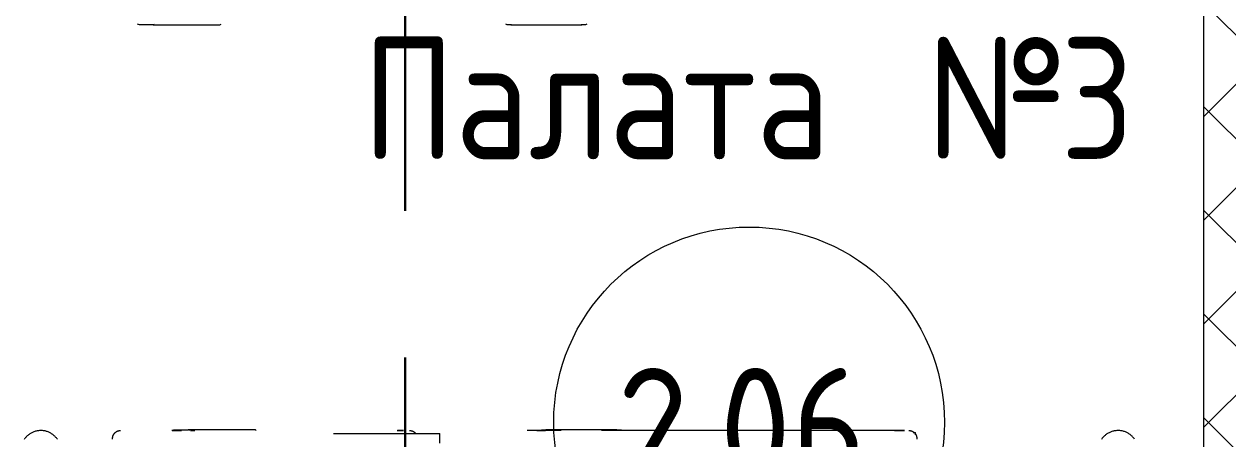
# Model space of a CAD drawing. Header units: millimetres. Extents: x -174154 to -170572, y -111302 to -109817.
# Drawn here: x -171699.01 to -171674.37, y -110601.72 to -110593.23 of the extents above; entities that cross this region are included whole.
import ezdxf

# ---------------------------------------------------------------- set-up
doc = ezdxf.new("R2010")
doc.units = ezdxf.units.MM
doc.linetypes.add('ACAD_ISO02W100', pattern=[15, 12, -3])
for name, color, linetype, lineweight in [('!Подложка', 252, 'ACAD_ISO02W100', 25), ('Кабель ПС', 20, 'ACAD_ISO02W100', 30), ('Марки помещений', 7, 'Continuous', 18), ('Специальное оборудование', 7, 'Continuous', 18), ('Стены разрез', 7, 'Continuous', 40)]:
    doc.layers.add(name, color=color, linetype=linetype, lineweight=lineweight)
doc.styles.add('GOST Common', font='GOST Common.ttf', dxfattribs={"width": 0.9, "height": 250})

# ---------------------------------------------------------------- blocks, each defined once
blk = doc.blocks.new('Medical_All_ARJO_Enterprise-8000_Patient-Bed - Citadel-V14-В_АР_ПЭ_02 Этаж')
at = {"layer": 'Специальное оборудование'}
for p, q in [((189.2480463813068, -488.4533081865994), (189.2480463813068, -508.4611679696125)), ((-784.3059487952082, -505.7002009607925), (-784.3059487952082, -510.5919744374369)), ((-784.1882436161899, -510.5919744374445), (-784.2419494709152, -510.5919744374445)), ((-779.6014472363887, -510.5919744374445), (-784.18824361619, -510.5919744374445)), ((-741.3900504403234, -514.4575834274287), (-761.7204498810215, -514.4575834274287)), ((-761.7204498810215, -514.4575834274287), (-741.3912284480076, -514.4575834274287)), ((-741.3900504402917, -514.4575834274169), (-141.6566232634167, -514.4575834274169)), ((-177.583756780616, -515.9550463456553), (-180.3008005576133, -515.9550463456553)), ((-172.9221117669278, -515.9550463456553), (-177.5837567806161, -515.9550463456553)), ((-172.9221117669278, -514.8064161324413), (-172.9221117669278, -515.9550463456552)), ((-172.9221117668972, -515.955046345646), (-27.71378202262784, -515.955046345646)), ((-58.54771662895129, -514.4575834274169), (-42.15551620254174, -514.4575834274169)), ((-27.71378202266032, -515.9550463456552), (-27.71378202266032, -514.8064161324413)), ((-23.05213700897236, -515.9550463456553), (-27.71378202266041, -515.9550463456553)), ((-26.90117851168018, -514.4575834274287), (-8.849179640214707, -514.4575834274287)), ((-8.793747241209292, -514.4575834274287), (-26.70614084069415, -514.4575834274287)), ((-20.33509323197536, -515.9550463456553), (-23.05213700897238, -515.9550463456553)), ((239.3159643660894, -508.4611679696228), (189.2509511315863, -508.4611679696228)), ((407.2026175316719, -508.4611679696228), (239.3159643660893, -508.4611679696228)), ((276.9308706318155, -514.4575834274289), (263.7322682706791, -514.4575834274289)), ((263.7322682706807, -514.4575834274289), (271.4127462168111, -514.4575834274289)), ((271.4127462168108, -514.4575834274289), (276.252987382873, -514.4575834274289)), ((568.2010095493414, -515.955046345646), (704.6522054866791, -515.955046345646)), ((690.9932097852793, -514.4575834274289), (693.641184792826, -514.4575834274289)), ((700.0160008522778, -514.4575834274289), (691.0174073788095, -514.4575834274289)), ((693.6411847928416, -514.4575834274289), (700.004482970003, -514.4575834274289)), ((718.3333543249937, -515.9550463456553), (704.6522054866457, -515.9550463456552)), ((737.6286423986451, -514.4575834274289), (717.993249478167, -514.4575834274289)), ((718.0988889402175, -514.4575834274289), (730.0056757293834, -514.4575834274289)), ((728.2071815213613, -515.9550463456553), (718.3333543249939, -515.9550463456553)), ((732.2264014156983, -515.9550463456553), (728.2071815213615, -515.9550463456553)), ((730.0056757293887, -514.4575834274289), (738.1992934468768, -514.4575834274289))]:
    blk.add_line(p, q, dxfattribs=at)
at = {"layer": 'Специальное оборудование', "flags": 128}
for points in [[(-1232.645410250525, -496.5878423235486), (-1231.692576074854, -497.9225140629118), (-1230.687131430675, -499.2180150029816), (-1229.630684814939, -500.4722726185959), (-1228.524926316865, -501.6832803651332), (-1227.37162491417, -502.8491008885208), (-1226.172625643073, -503.9678691246349), (-1224.929846646635, -505.0377952829453), (-1223.645276106139, -506.057167709842), (-1222.320969060426, -507.0243556268939), (-1220.959044118257, -507.9378117397529), (-1219.561680069015, -508.7960747135019), (-1218.13111239709, -509.5977715104694), (-1216.669629705593, -510.3416195868036), (-1215.17957005505, -511.0264289442549), (-1213.663317223049, -511.651104033951), (-1212.12329689067, -512.2146455089791), (-1210.561972761921, -512.7161518232166), (-1208.981842622356, -513.1548206735293), (-1207.385434343097, -513.5299502833491), (-1205.775301836864, -513.8409405253134), (-1204.154020972185, -514.0872938813781), (-1202.524185452585, -514.2686162387247), (-1200.888402667218, -514.3846175202497), (-1199.249289519593, -514.4351121486801), (-1197.60946824108, -514.42001934335), (-1195.971562195929, -514.3393632495538), (-1194.338191684398, -514.1932728998157), (-1192.711969750879, -513.9819820075463), (-1191.095498003549, -513.7058285930898), (-1189.491362452386, -513.3652544430009), (-1187.902129372064, -512.9608044032707), (-1186.330341196497, -512.4931255076785), (-1184.778512451473, -511.9629659427102), (-1183.249125731941, -511.371173850548), (-1181.744627730402, -510.7186959723244), (-1180.267425322711, -510.006576133434), (-1178.819881717604, -509.2359535737087), (-1177.404312676061, -508.4080611248747), (-1176.022982806575, -507.5242232382267), (-1174.67810194226, -506.585853865838), (-1173.371821605618, -505.5944541985382), (-1172.106231566518, -504.5516102643039), (-1170.883356499056, -503.4589903909716), (-1169.705152742464, -502.3183425372558), (-1168.573505171431, -501.1314914964047), (-1167.490224180642, -499.9003359768864), (-1166.457042788615, -498.6268455649197), (-1165.475613865167, -497.3130575734789), (-1164.547507487216, -495.9610737830972)], [(-770.7531145744882, -514.4575834274256), (-771.3929577317601, -514.4447848577532), (-772.0317772764786, -514.4064096237353), (-772.6685512336411, -514.3425191175534), (-773.3022609007472, -514.253215550386), (-773.9318924775273, -514.1386417888872), (-774.5564386877606, -513.9989811266407), (-775.1749003907468, -513.8344569909196), (-775.786288179695, -513.6453325852277), (-776.3896239645562, -513.4319104682804), (-776.9839425367825, -513.1945320699373), (-777.5682931134438, -512.9335771449958), (-778.1417408582713, -512.649463165667), (-778.7033683772047, -512.3426446537163), (-779.2522771860107, -512.013612453296), (-779.7875891476983, -511.6628929457535), (-780.3084478773227, -511.2910472074821), (-780.8140201120192, -510.8986701123276), (-781.3034970440741, -510.4863893799562), (-781.7760956148035, -510.054864571586), (-782.2310597673087, -509.60478603485), (-782.6676616560094, -509.1368737994017), (-783.0852028110111, -508.6518764249955), (-783.4830152555417, -508.1505698039832), (-783.8604625745468, -507.6337559200101), (-784.2169409328399, -507.1022615650342), (-784.5518800410896, -506.5569370166517), (-784.8647440681696, -505.9986546778164), (-785.155032498378, -505.4283076811716), (-785.4222809321569, -504.8468084602457), (-785.6660618290215, -504.2550872897384), (-785.8859851915338, -503.6540907973065), (-786.0816991892332, -503.0447804491266), (-786.2528907214715, -502.4281310117727), (-786.3992859183179, -501.8051289928017), (-786.5206505786903, -501.1767710625475), (-786.6167905450147, -500.544062459656), (-786.6875520138526, -499.9080153829232), (-786.732821781958, -499.2696473719756), (-786.7525274273505, -498.6299796794787), (-786.7466374252082, -497.9900356372546), (-786.7151611982725, -497.3508390192817), (-786.6581491017927, -496.7134124037763)], [(859.3121154980137, -497.006460773306), (859.3573852661146, -497.6448287842449), (859.3770909115116, -498.2844964767505), (859.3712009093692, -498.9244405189746), (859.3397246824336, -499.5636371369475), (859.2827125859494, -500.2010637524529), (859.2002558271206, -500.8357006188774), (859.0924863191665, -501.4665324526135), (858.9595764703092, -502.092550057292), (858.8017389079504, -502.7127519383021), (858.6192261385212, -503.3261459049315), (858.4123301435291, -503.9317506576774), (858.1813819124181, -504.5285973581346), (857.9267509130942, -505.1157311788907), (857.6488445008443, -505.6922128310957), (857.348107266637, -506.2571200670754), (857.025020325899, -506.809549155759), (856.680100548814, -507.3486163284449), (856.313899733436, -507.8734591926622), (855.9270037229624, -508.3832381117775), (855.5200314684691, -508.8771375482789), (855.0936340387543, -509.3543673684051), (854.648493578741, -509.8141641062854), (854.1853222182075, -510.2557921851962), (853.7048609325286, -510.6785450944132), (853.2078783572651, -511.0817465194904), (852.6951695585168, -511.4647514241395), (852.1675547610032, -511.8269470822287), (851.6258780358329, -512.1677540579677), (851.0710059502244, -512.4866271328766), (850.5038261811412, -512.7830561780834), (849.9252460952291, -513.0565669703459), (849.336191297198, -513.3067219507442), (848.7376041490655, -513.5331209246536), (848.1304422625818, -513.7354017020316), (847.51567696724, -513.9132406767689), (846.894291756367, -514.0663533444642), (846.2672807137517, -514.1944947574978), (845.635646923299, -514.2974599169505), (845.000400864346, -514.3750841005226), (844.3625587950588, -514.4272431260945), (843.7231411266932, -514.4538535503334), (843.3776780586448, -514.4575834274342)], [(972.4678871549764, -496.5878423235486), (973.4207213306564, -497.9225140629118), (974.4261659748311, -499.2180150029816), (975.4826125905677, -500.4722726185959), (976.5883710886455, -501.6832803651332), (977.7416724913361, -502.8491008885208), (978.9406717624331, -503.9678691246349), (980.1834507588711, -505.0377952829453), (981.4680212993676, -506.057167709842), (982.7923283450846, -507.0243556268939), (984.1542532872533, -507.9378117397529), (985.5516173364907, -508.7960747135019), (986.9821850084116, -509.5977715104694), (988.4436676999172, -510.3416195868036), (989.9337273504567, -511.0264289442636), (991.4499801824571, -511.6511040339424), (992.9900005148361, -512.2146455089791), (994.5513246435808, -512.716151823208), (996.1314547831549, -513.1548206735293), (997.7278630624046, -513.5299502833491), (999.3379955686378, -513.8409405253047), (1000.959276433321, -514.0872938813781), (1002.589111952921, -514.2686162387247), (1004.224894738289, -514.3846175202497), (1005.864007885913, -514.4351121486801), (1007.503829164422, -514.42001934335), (1009.141735209581, -514.3393632495538), (1010.775105721108, -514.1932728998157), (1012.401327654632, -513.9819820075463), (1014.017799401957, -513.7058285930898), (1015.621934953124, -513.3652544430009), (1017.211168033442, -512.9608044032707), (1018.782956209009, -512.4931255076872), (1020.334784954033, -511.9629659427102), (1021.864171673569, -511.371173850548), (1023.368669675109, -510.7186959723244), (1024.845872082796, -510.006576133434), (1026.293415687897, -509.2359535737087), (1027.708984729446, -508.4080611248661), (1029.090314598936, -507.5242232382267), (1030.435195463247, -506.585853865838), (1031.741475799893, -505.5944541985382), (1033.007065838988, -504.5516102643039), (1034.22994090645, -503.4589903909716), (1035.408144663038, -502.3183425372558), (1036.539792234079, -501.1314914964047), (1037.623073224859, -499.900335976895), (1038.656254616891, -498.6268455649197), (1039.63768354034, -497.3130575734789), (1040.565789918286, -495.9610737831058)], [(-180.3008005576135, -515.9550463456553), (-181.6894195701683, -515.7392832685676), (-183.0246747328172, -515.1002856913561)], [(-42.15551620254174, -514.4575834274169), (-39.83937586093155, -514.4575834274169), (-37.43609994183422, -514.4575834274169), (-34.94953317404944, -514.4575834274169), (-32.3836535339698, -514.4575834274169), (-29.74256588165732, -514.4575834274169), (-27.03049539395169, -514.4575834274169), (-24.25178080509232, -514.4575834274169), (-21.41086746566141, -514.4575834274169), (-18.51230023096659, -514.4575834274169), (-15.56071619026395, -514.4575834274169), (-12.56083724837746, -514.4575834274169), (-9.517462571669876, -514.4575834274169), (-6.435460910410848, -514.4575834274169), (-3.319762809795941, -514.4575834274169), (-0.1753527221388936, -514.4575834274169), (2.992738967184335, -514.4575834274169), (6.179443987300863, -514.4575834274169), (9.379664289968787, -514.4575834274169), (10.5142913605951, -514.4575834274169)], [(-17.61121905677167, -515.1002856913561), (-18.94647421942063, -515.7392832685678), (-20.33509323197543, -515.9550463456553)], [(251.3380301236003, -514.4575834274256), (250.6981869663241, -514.4447848577532), (250.0593674216099, -514.4064096237353), (249.4225934644518, -514.3425191175534), (248.7888837973412, -514.2532155503947), (248.1592522205612, -514.1386417888958), (247.5347060103279, -513.9989811266494), (246.9162443073418, -513.8344569909284), (246.3048565183978, -513.6453325852364), (245.7015207335366, -513.4319104682891), (245.107202161306, -513.194532069946), (244.5228515846404, -512.9335771450044), (243.9494038398172, -512.649463165667), (243.3877763208882, -512.3426446537163), (242.8388675120779, -512.0136124533046), (242.3035555503901, -511.6628929457621), (241.7826968207702, -511.2910472074821), (241.277124586065, -510.8986701123363), (240.7876476540144, -510.4863893799562), (240.3150490832851, -510.054864571586), (239.8600849307755, -509.60478603485), (239.4234830420748, -509.1368737994017), (239.0059418870774, -508.6518764250042)], [(736.2557252592579, -515.1002856913561), (734.280532897924, -515.7392832685678), (732.2264014156981, -515.9550463456553)]]:
    blk.add_lwpolyline(points, dxfattribs=at)
at = {"layer": 'Специальное оборудование'}
for centre, major_axis, ratio, start_param, end_param in [((568.2010095493107, -482.2453451814156), (0, 33.70970116423958), 0.3420201433256689, 2.879793265790644, 3.141592653589789), ((704.6522054866457, -482.2453451814156), (0, 33.70970116423956), 0.3420201433256682, 2.879793265790663, 3.141592653589798)]:
    blk.add_ellipse(centre, major_axis=major_axis, ratio=ratio, start_param=start_param, end_param=end_param, dxfattribs=at)
blk = doc.blocks.new('Medical_All_ARJO_Enterprise-8000_Patient-Bed - Citadel-V15-В_АР_ПЭ_02 Этаж')
at = {"layer": 'Специальное оборудование'}
for p, q in [((-180.3008005576133, 515.9550463456553), (-177.583756780616, 515.9550463456553)), ((-177.5837567806162, 515.9550463456553), (-172.9221117669278, 515.9550463456553)), ((-27.71378202262784, 515.9550463456633), (-172.9221117668928, 515.9550463456633)), ((-172.9221117669278, 515.9550463456552), (-172.9221117669278, 514.8064161324413)), ((-27.71378202266032, 514.8064161324413), (-27.71378202266032, 515.9550463456552)), ((-27.71378202266041, 515.9550463456553), (-23.05213700897246, 515.9550463456553)), ((-23.05213700897238, 515.9550463456553), (-20.33509323197536, 515.9550463456553)), ((704.6522054866791, 515.9550463456633), (568.2010095493457, 515.9550463456633)), ((704.6522054866457, 515.9550463456552), (718.3333543249937, 515.9550463456553)), ((718.3333543249939, 515.9550463456553), (728.207181521361, 515.9550463456553)), ((728.2071815213615, 515.9550463456553), (732.2264014156983, 515.9550463456553))]:
    blk.add_line(p, q, dxfattribs=at)
at = {"layer": 'Специальное оборудование', "flags": 128}
for points in [[(-183.0246747328172, 515.1002856913561), (-181.6894195701683, 515.7392832685676), (-180.3008005576135, 515.9550463456553)], [(-20.33509323197543, 515.9550463456553), (-18.94647421942063, 515.7392832685678), (-17.61121905677167, 515.1002856913561)], [(732.2264014156981, 515.9550463456553), (734.280532897924, 515.7392832685678), (736.2557252592579, 515.1002856913561)]]:
    blk.add_lwpolyline(points, dxfattribs=at)
at = {"layer": 'Специальное оборудование'}
for centre, major_axis, ratio, end_param in [((568.2010095493107, 482.2453451814156), (0, 33.70970116423956), 0.3420201433256715, 0.2617993877991445), ((704.6522054866457, 482.2453451814156), (0, 33.70970116423952), 0.3420201433256695, 0.261799387799146)]:
    blk.add_ellipse(centre, major_axis=major_axis, ratio=ratio, start_param=1.554312234475219e-15, end_param=end_param, dxfattribs=at)
blk = doc.blocks.new('ADSK_Марка_Помещение_2_ГОСТ21-501-2011 - Имя и Категория-86712-В_АР_ПЭ_02 Этаж')
at = {"layer": 'Марки помещений'}
blk.add_circle((1.928857696959173e-16, -1.244575859722303e-16), 4.000000000000004, dxfattribs=at)
blk = doc.blocks.new('A$C02fe7d8c')
at = {"layer": 'Стены разрез', "lineweight": 20, "true_color": 0x636466}
h = blk.add_hatch(dxfattribs=at)
h.set_pattern_fill('FP_1', color=251, style=0, pattern_type=2)
h.set_pattern_definition([(45, (30280.00000000015, 12304.99999999978), (-106.0660171779821, 106.0660171779821), []), (135, (30280.00000000015, 12304.99999999978), (-106.0660171779821, -106.0660171779821), [])])
h.paths.add_polyline_path([(7855.000127034993, 409.9999999999673), (7855.000127035015, 6639.999999999842), (7730.000127035011, 6639.999999999842), (7730.000127034993, 409.9999999999673)])
at = {"layer": 'Стены разрез', "color": 251, "lineweight": 20, "true_color": 0x636466}
blk.add_line((7730.000127035033, 5014.82884408821), (7730.000127035015, 429.9999999999764), dxfattribs=at)
at = {"layer": 'Марки помещений', "color": 251, "lineweight": 20, "true_color": 0x636466, "xscale": 99.99999999999993, "yscale": 99.99999999999993, "zscale": 99.99999999999993}
blk.add_blockref('ADSK_Марка_Помещение_2_ГОСТ21-501-2011 - Имя и Категория-86712-В_АР_ПЭ_02 Этаж', (6800.001669020428, 2340.354861435249), dxfattribs=at)
at = {"layer": 'Специальное оборудование', "color": 251, "lineweight": 20, "true_color": 0x636466, "rotation": 180}
for name, p in [('Medical_All_ARJO_Enterprise-8000_Patient-Bed - Citadel-V15-В_АР_ПЭ_02 Этаж', (6284.573185752753, 3670.371260660775)), ('Medical_All_ARJO_Enterprise-8000_Patient-Bed - Citadel-V14-В_АР_ПЭ_02 Этаж', (6356.374513314277, 1809.254607972813))]:
    blk.add_blockref(name, p, dxfattribs=at)
at = {"layer": 'Марки помещений', "color": 251, "lineweight": 20, "true_color": 0x636466, "char_height": 249.9999999999997, "attachment_point": 1, "style": 'GOST Common'}
for s, insert, width in [('Палата', (6008.288395894015, 3129.020716305118), 1305.948937499998), ('\\fGOST Common|b0|i0|c204|p34|;\\W.9;№', (7163.194645894015, 3129.020716305118), 331.8986249999996), ('\\fGOST Common|b0|i0|c204|p34|;\\W.9;3', (7437.038395894015, 3129.020716305118), 194.8100624999998), ('2.06', (6529.388395894021, 2451.746953030537), 663.7972499999995)]:
    blk.add_mtext(s, dxfattribs=dict(at, insert=insert, width=width))

msp = doc.modelspace()

# ---------------------------------------------------------------- linework, layer by layer
at = {"layer": 'Кабель ПС'}
msp.add_lwpolyline([(-171691.2040375644, -110585.0554665808), (-171691.2040375644, -110613.2835001717)], dxfattribs=at)

# ---------------------------------------------------------------- block references
at = {"layer": '!Подложка', "ltscale": 20, "xscale": 0.01, "yscale": 0.01, "zscale": 0.01}
msp.add_blockref('A$C02fe7d8c', (-171752.1660630341, -110624.7877293258), dxfattribs=at)

doc.saveas('drawing.dxf')
